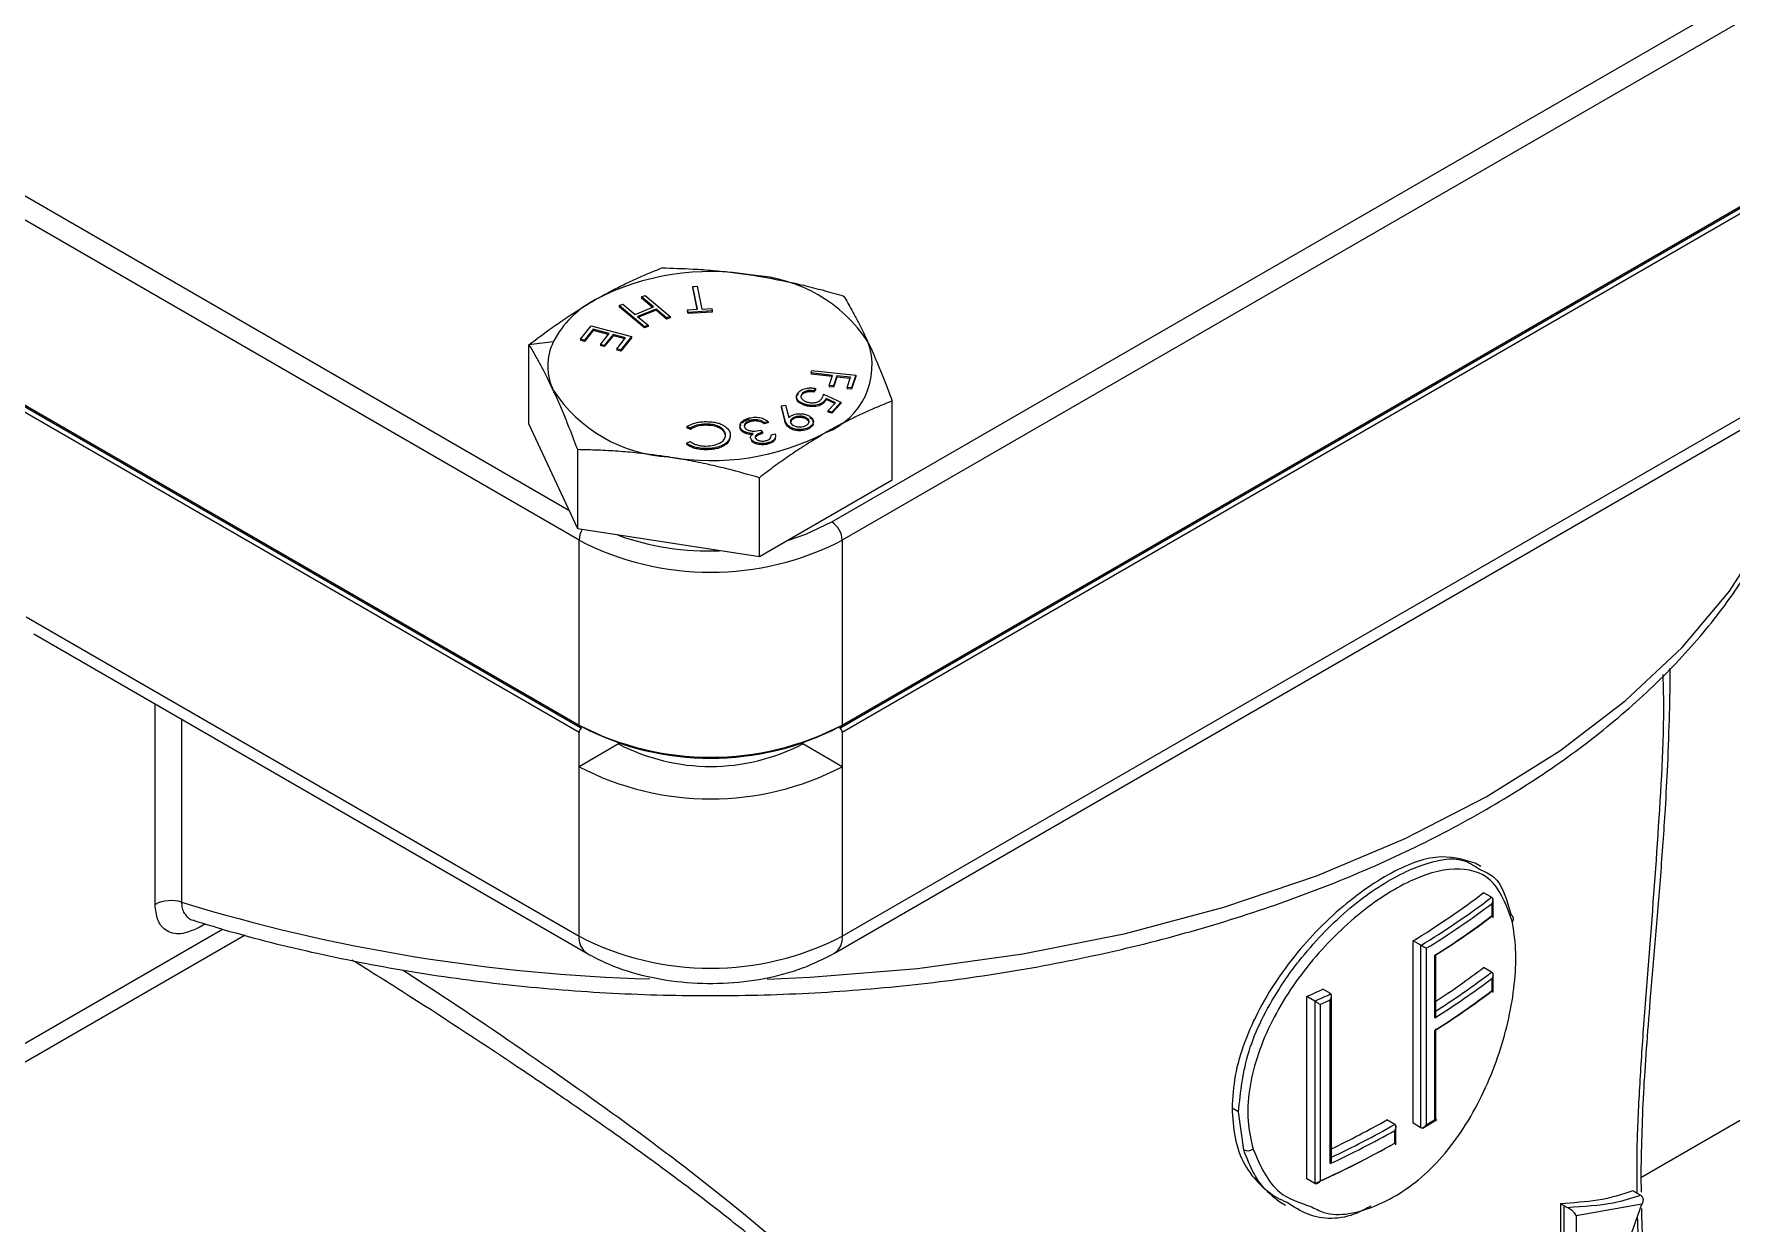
# Model space of a CAD drawing. Header units: centimetres. Extents: x -13594 to 4017, y -3206 to 1780.
# Drawn here: x -354.2 to -275, y -2959.7 to -2904.3 of the extents above; entities that cross this region are included whole.
import ezdxf

# ---------------------------------------------------------------- set-up
doc = ezdxf.new("R2010")
doc.units = ezdxf.units.CM

msp = doc.modelspace()

# ---------------------------------------------------------------- linework, layer by layer
at = {"color": 7, "linetype": 'Continuous', "lineweight": 0}
for p, q in [((-316.943, -2927.042), (-245.738, -2885.936)), ((-245.247, -2886.787), (-316.452, -2927.893)), ((-316.495, -2936.608), (-245.29, -2895.502)), ((-316.452, -2936.512), (-245.247, -2895.406)), ((-245.247, -2895.747), (-316.452, -2936.852)), ((-316.452, -2946.351), (-245.247, -2905.245)), ((-316.812, -2947.146), (-245.607, -2906.04)), ((-363.349, -2906.773), (-329.199, -2926.488)), ((-328.729, -2927.893), (-363.84, -2907.623)), ((-374.951, -2909.899), (-328.686, -2936.608)), ((-374.933, -2909.839), (-328.729, -2936.512)), ((-325.815, -2916.546), (-325.644, -2916.478)), ((-325.25, -2917.021), (-325.815, -2916.546)), ((-325.815, -2916.546), (-325.815, -2916.603)), ((-325.296, -2917.039), (-325.815, -2916.603)), ((-325.644, -2916.478), (-324.472, -2917.462)), ((-323.425, -2916.06), (-323.216, -2916.046)), ((-323.211, -2917.129), (-323.425, -2916.06)), ((-323.425, -2916.06), (-323.425, -2916.117)), ((-323.222, -2917.13), (-323.425, -2916.117)), ((-323.216, -2916.046), (-323.001, -2917.115)), ((-326.854, -2916.958), (-326.682, -2916.89)), ((-325.682, -2917.942), (-326.854, -2916.958)), ((-326.854, -2916.958), (-326.854, -2917.015)), ((-325.682, -2917.999), (-326.854, -2917.015)), ((-326.682, -2916.89), (-326.117, -2917.365)), ((-326.117, -2917.365), (-325.25, -2917.021)), ((-325.135, -2917.117), (-326.002, -2917.461)), ((-325.135, -2917.174), (-325.956, -2917.5)), ((-324.644, -2917.53), (-325.135, -2917.117)), ((-325.135, -2917.117), (-325.135, -2917.174)), ((-324.644, -2917.587), (-325.135, -2917.174)), ((-323.668, -2917.159), (-323.211, -2917.129)), ((-323.644, -2917.274), (-323.668, -2917.159)), ((-323.668, -2917.159), (-323.668, -2917.216)), ((-323.644, -2917.331), (-323.668, -2917.216)), ((-322.52, -2917.199), (-323.644, -2917.274)), ((-322.52, -2917.256), (-323.644, -2917.331)), ((-323.644, -2917.274), (-323.644, -2917.331)), ((-323.001, -2917.115), (-322.543, -2917.084)), ((-322.543, -2917.084), (-322.52, -2917.199)), ((-322.52, -2917.199), (-322.52, -2917.256)), ((-328.653, -2918.518), (-328.16, -2917.902)), ((-328.062, -2918.06), (-328.468, -2918.567)), ((-328.062, -2918.116), (-328.468, -2918.624)), ((-328.16, -2917.902), (-326.287, -2918.402)), ((-327.327, -2918.256), (-328.062, -2918.06)), ((-328.062, -2918.06), (-328.062, -2918.116)), ((-327.364, -2918.303), (-328.062, -2918.116)), ((-326.002, -2917.461), (-325.511, -2917.874)), ((-325.511, -2917.874), (-325.682, -2917.942)), ((-325.511, -2917.931), (-325.682, -2917.999)), ((-325.682, -2917.942), (-325.682, -2917.999)), ((-325.511, -2917.874), (-325.511, -2917.931)), ((-324.472, -2917.462), (-324.644, -2917.53)), ((-324.472, -2917.519), (-324.644, -2917.587)), ((-324.644, -2917.53), (-324.644, -2917.587)), ((-324.472, -2917.462), (-324.472, -2917.519)), ((-329.928, -2918.642), (-331.063, -2918.778)), ((-331.063, -2922.472), (-331.063, -2918.778)), ((-328.468, -2918.567), (-328.653, -2918.518)), ((-328.653, -2918.518), (-328.653, -2918.575)), ((-328.468, -2918.624), (-328.653, -2918.575)), ((-328.468, -2918.567), (-328.468, -2918.624)), ((-327.733, -2918.763), (-327.327, -2918.256)), ((-327.55, -2918.812), (-327.733, -2918.763)), ((-327.733, -2918.763), (-327.733, -2918.82)), ((-327.55, -2918.869), (-327.733, -2918.82)), ((-327.144, -2918.305), (-327.55, -2918.812)), ((-327.144, -2918.361), (-327.55, -2918.869)), ((-327.55, -2918.812), (-327.55, -2918.869)), ((-326.558, -2918.461), (-327.144, -2918.305)), ((-327.144, -2918.305), (-327.144, -2918.361)), ((-326.595, -2918.508), (-327.144, -2918.361)), ((-326.968, -2918.973), (-326.558, -2918.461)), ((-326.783, -2919.022), (-326.968, -2918.973)), ((-326.968, -2918.973), (-326.968, -2919.029)), ((-326.287, -2918.402), (-326.783, -2919.022)), ((-326.287, -2918.459), (-326.783, -2919.079)), ((-326.287, -2918.402), (-326.287, -2918.459)), ((-326.783, -2919.079), (-326.968, -2919.029)), ((-326.783, -2919.022), (-326.783, -2919.079)), ((-317.906, -2920.097), (-317.868, -2919.98)), ((-316.906, -2920.207), (-317.906, -2920.097)), ((-317.906, -2920.097), (-317.906, -2920.153)), ((-316.924, -2920.261), (-317.906, -2920.153)), ((-317.868, -2919.98), (-315.827, -2920.204)), ((-317.063, -2920.68), (-316.906, -2920.207)), ((-316.704, -2920.229), (-316.861, -2920.702)), ((-316.704, -2920.286), (-316.861, -2920.759)), ((-316.067, -2920.299), (-316.704, -2920.229)), ((-316.704, -2920.229), (-316.704, -2920.286)), ((-316.085, -2920.354), (-316.704, -2920.286)), ((-316.223, -2920.772), (-316.067, -2920.299)), ((-315.827, -2920.204), (-316.022, -2920.795)), ((-315.827, -2920.261), (-316.022, -2920.852)), ((-315.827, -2920.204), (-315.827, -2920.261)), ((-318.323, -2921.047), (-318.323, -2921.104)), ((-317.695, -2920.82), (-317.798, -2920.928)), ((-317.695, -2920.877), (-317.798, -2920.985)), ((-317.798, -2920.928), (-317.798, -2920.985)), ((-317.695, -2920.82), (-317.695, -2920.877)), ((-317.322, -2921.079), (-316.512, -2921.462)), ((-316.762, -2921.488), (-317.207, -2921.279)), ((-317.207, -2921.279), (-317.207, -2921.336)), ((-316.799, -2921.527), (-317.207, -2921.336)), ((-316.861, -2920.702), (-317.063, -2920.68)), ((-317.063, -2920.68), (-317.063, -2920.737)), ((-316.861, -2920.759), (-317.063, -2920.737)), ((-316.861, -2920.702), (-316.861, -2920.759)), ((-316.022, -2920.795), (-316.223, -2920.772)), ((-316.223, -2920.772), (-316.223, -2920.829)), ((-316.022, -2920.852), (-316.223, -2920.829)), ((-316.022, -2920.795), (-316.022, -2920.852)), ((-328.729, -2936.852), (-354.77, -2921.819)), ((-319.291, -2921.621), (-319.092, -2921.602)), ((-319.134, -2922.262), (-319.291, -2921.621)), ((-319.291, -2921.621), (-319.291, -2921.677)), ((-319.134, -2922.319), (-319.291, -2921.677)), ((-319.092, -2921.602), (-318.943, -2922.179)), ((-318.196, -2921.555), (-318.196, -2921.612)), ((-317.291, -2921.413), (-317.291, -2921.47)), ((-317.118, -2921.862), (-316.762, -2921.488)), ((-316.944, -2921.917), (-317.118, -2921.862)), ((-317.118, -2921.862), (-317.118, -2921.919)), ((-316.944, -2921.974), (-317.118, -2921.919)), ((-316.512, -2921.462), (-316.944, -2921.917)), ((-316.512, -2921.519), (-316.944, -2921.974)), ((-316.944, -2921.917), (-316.944, -2921.974)), ((-316.512, -2921.462), (-316.512, -2921.519)), ((-314.118, -2925.093), (-314.118, -2921.399)), ((-328.792, -2927.362), (-331.063, -2922.472)), ((-323.533, -2922.668), (-323.695, -2922.595)), ((-323.695, -2922.595), (-323.695, -2922.652)), ((-323.533, -2922.725), (-323.695, -2922.652)), ((-323.533, -2922.668), (-323.533, -2922.725)), ((-322.798, -2922.477), (-322.798, -2922.534)), ((-321.172, -2922.71), (-321.172, -2922.767)), ((-321.012, -2922.526), (-321.012, -2922.561)), ((-320.904, -2922.878), (-320.904, -2922.934)), ((-320.701, -2922.302), (-320.701, -2922.359)), ((-320.353, -2922.29), (-320.353, -2922.347)), ((-320.251, -2922.762), (-320.177, -2922.864)), ((-320.177, -2922.864), (-320.177, -2922.921)), ((-319.91, -2922.367), (-320.099, -2922.412)), ((-320.099, -2922.412), (-320.099, -2922.469)), ((-319.91, -2922.424), (-320.099, -2922.469)), ((-319.91, -2922.367), (-319.91, -2922.424)), ((-319.77, -2922.985), (-319.574, -2922.938)), ((-319.134, -2922.262), (-319.134, -2922.319)), ((-318.905, -2922.611), (-318.905, -2922.668)), ((-318.87, -2922.375), (-318.87, -2922.375)), ((-318.725, -2922.178), (-318.725, -2922.235)), ((-318.114, -2922.198), (-318.114, -2922.254)), ((-318.018, -2922.64), (-318.018, -2922.697)), ((-328.792, -2927.362), (-328.792, -2923.669)), ((-323.714, -2923.364), (-323.548, -2923.292)), ((-323.714, -2923.364), (-323.714, -2923.42)), ((-322.81, -2923.624), (-322.81, -2923.68)), ((-321.673, -2923.009), (-321.673, -2923.066)), ((-320.691, -2923.205), (-320.691, -2923.261)), ((-319.932, -2923.358), (-319.932, -2923.415)), ((-319.569, -2923.154), (-319.569, -2923.097)), ((-320.32, -2928.673), (-320.32, -2924.98)), ((-314.118, -2925.093), (-320.32, -2928.673)), ((-320.32, -2928.673), (-328.792, -2927.362)), ((-328.729, -2936.512), (-328.729, -2927.893)), ((-316.452, -2927.893), (-316.452, -2936.512)), ((-279.212, -2957.604), (-230.575, -2929.526)), ((-354.51, -2931.468), (-328.729, -2946.351)), ((-354.15, -2932.263), (-328.369, -2947.146)), ((-348.502, -2944.87), (-348.502, -2935.523)), ((-347.268, -2936.236), (-347.268, -2944.766)), ((-328.729, -2938.454), (-328.729, -2936.852)), ((-316.452, -2936.852), (-316.452, -2938.454)), ((-326.887, -2937.391), (-328.729, -2938.454)), ((-326.887, -2937.391), (-326.887, -2937.354)), ((-318.294, -2937.391), (-318.294, -2937.354)), ((-316.452, -2938.454), (-318.294, -2937.391)), ((-328.729, -2946.351), (-328.729, -2938.454)), ((-316.452, -2938.454), (-316.452, -2946.351)), ((-286.665, -2943.105), (-286.937, -2942.948)), ((-286.171, -2944.537), (-286.543, -2944.323)), ((-286.139, -2945.409), (-286.139, -2944.82)), ((-286.103, -2945.492), (-286.103, -2944.616)), ((-346.151, -2945.781), (-346.449, -2945.952)), ((-373.109, -2962.047), (-345.353, -2946.024)), ((-344.292, -2946.298), (-372.798, -2962.754)), ((-289.832, -2955.073), (-289.832, -2946.567)), ((-289.468, -2946.777), (-289.832, -2946.567)), ((-289.468, -2955.283), (-289.468, -2946.777)), ((-289.218, -2946.917), (-289.218, -2955.139)), ((-288.816, -2950.157), (-288.816, -2947.256)), ((-288.771, -2950.092), (-288.771, -2947.186)), ((-286.171, -2948.027), (-286.543, -2947.812)), ((-286.103, -2948.981), (-286.103, -2948.106)), ((-293.686, -2949.03), (-294.044, -2948.824)), ((-286.139, -2948.899), (-286.139, -2948.31)), ((-294.779, -2957.669), (-294.779, -2949.163)), ((-294.408, -2949.377), (-294.779, -2949.163)), ((-294.393, -2957.891), (-294.393, -2949.387)), ((-294.163, -2949.535), (-294.163, -2957.758)), ((-293.7, -2956.955), (-293.7, -2949.321)), ((-293.635, -2956.881), (-293.635, -2949.098)), ((-288.816, -2954.89), (-288.816, -2950.746)), ((-288.771, -2954.967), (-288.771, -2950.675)), ((-297.975, -2954.542), (-298.275, -2954.369)), ((-297.728, -2956.318), (-297.975, -2954.542)), ((-290.684, -2955.126), (-291.051, -2954.914)), ((-290.686, -2955.999), (-290.686, -2955.411)), ((-290.634, -2956.073), (-290.634, -2955.193)), ((-289.468, -2955.283), (-289.832, -2955.073)), ((-289.378, -2955.294), (-288.73, -2954.892)), ((-294.408, -2957.883), (-294.779, -2957.669)), ((-279.212, -2957.604), (-279.198, -2958.286)), ((-279.221, -2958.426), (-279.582, -2958.218)), ((-296.051, -2958.736), (-295.779, -2958.893)), ((-282.956, -2958.821), (-282.956, -2960.884)), ((-282.778, -2958.923), (-282.956, -2958.821)), ((-282.778, -2960.987), (-282.778, -2958.923)), ((-279.159, -2958.849), (-282.222, -2959.389)), ((-282.222, -2967.426), (-279.159, -2958.849)), ((-282.222, -2959.389), (-282.222, -2961.218))]:
    msp.add_line(p, q, dxfattribs=at)
at = {"color": 7, "linetype": 'Continuous', "lineweight": 0, "flags": 128}
for points in [[(-319.949, -2948.351), (-317.956, -2948.269), (-312.946, -2947.865), (-308.027, -2947.18), (-303.249, -2946.22), (-298.656, -2944.995), (-294.293, -2943.517), (-290.201, -2941.799), (-286.42, -2939.858), (-282.986, -2937.713), (-279.933, -2935.384), (-277.288, -2932.895), (-275.078, -2930.267), (-273.324, -2927.528), (-272.042, -2924.702), (-271.246, -2921.818)], [(-318.964, -2927.89), (-318.153, -2927.616), (-316.943, -2927.042)]]:
    msp.add_lwpolyline(points, dxfattribs=at)
at = {"color": 7, "linetype": 'Continuous', "lineweight": 0}
for centre, radius, start, end in [((-322.603, -2927.032), 11.66, 80.2289, 117.35717), ((-321.04, -2922.463), 6.934, 33.43888, 86.5665), ((-325.799, -2920.805), 4.661, 117.64491, 152.34888), ((-327.554, -2919.777), 2.631, 154.44278, 205.55722), ((-318.402, -2919.755), 3.339, 290.74208, 19.461), ((-324.141, -2917.091), 6.934, 213.43888, 266.5665), ((-322.578, -2912.522), 11.66, 260.2289, 297.35717), ((-327.697, -2927.935), 1.032, 148.47543, 177.62729), ((-322.636, -2915.601), 12.794, 250.34234, 272.07158), ((-317.518, -2927.941), 1.067, 2.60548, 57.39452), ((-322.591, -2916.046), 13.343, 242.60967, 297.39033), ((-322.591, -2924.665), 13.343, 242.60967, 297.39033), ((-328.625, -2936.522), 0.105, 174.37962, 234.30196), ((-328.462, -2936.865), 0.267, 122.60548, 177.39452), ((-328.643, -2936.512), 0.105, 245.68605, 305.61817), ((-322.591, -2925.035), 13.023, 242.60967, 297.39033), ((-316.538, -2936.512), 0.105, 234.38183, 294.31395), ((-316.719, -2936.865), 0.267, 2.60548, 57.39452), ((-316.556, -2936.522), 0.105, 305.69804, 5.62038), ((-322.591, -2929.098), 9.34, 242.60967, 297.39033), ((-322.591, -2926.607), 13.343, 242.60967, 297.39033), ((-309.222, -2914.608), 37.381, 301.24633, 307.35319), ((-347.759, -2946.323), 1.632, 72.47944, 117.06699), ((-323.112, -2865.768), 82.61, 252.99778, 268.39318), ((-309.1, -2914.398), 37.87, 301.23311, 307.26348), ((-309.047, -2914.481), 38.017, 301.43876, 307.05592), ((-308.742, -2915.774), 37.252, 302.31614, 307.29356), ((-308.821, -2915.389), 37.626, 302.11887, 307.07406), ((-285.354, -2945.55), 0.207, 317.04207, 60.6617), ((-327.86, -2946.436), 0.873, 174.38034, 234.29367), ((-322.591, -2934.504), 13.343, 242.60967, 297.39033), ((-317.321, -2946.436), 0.873, 305.70478, 5.61979), ((-289.384, -2946.633), 0.167, 240.00753, 241.3887), ((-308.742, -2918.392), 37.252, 302.31614, 307.29356), ((-308.568, -2919.012), 36.257, 303.0943, 307.407), ((-315.268, -2903.783), 49.791, 294.29984, 295.23111), ((-315.149, -2903.573), 50.282, 294.36165, 295.28231), ((-293.762, -2949.162), 0.151, 54.76394, 60.07157), ((-308.742, -2919.264), 37.252, 302.31614, 307.29356), ((-308.821, -2918.29), 37.626, 302.11887, 307.07406), ((-308.821, -2918.879), 37.626, 302.11887, 307.07406), ((-315.12, -2903.619), 50.472, 294.53295, 295.1122), ((-313.66, -2914.288), 47.105, 295.07155, 299.19062), ((-313.579, -2914.453), 46.676, 295.24258, 299.3764), ((-313.47, -2915.101), 45.692, 295.72826, 299.38411), ((-290.765, -2955.266), 0.162, 59.32438, 60.00385), ((-289.384, -2955.139), 0.167, 240.00753, 241.3887), ((-310.58, -2920.299), 40.868, 301.51417, 302.17737), ((-313.893, -2914.731), 47.348, 294.30174, 299.35459), ((-313.858, -2914.5), 47.53, 294.4801, 299.17747), ((-297.55, -2955.906), 0.449, 246.68756, 304.54883)]:
    msp.add_arc(centre, radius, start, end, dxfattribs=at)
for points, knots in [([(-327.962, -2916.677), (-327.61, -2916.481), (-327.033, -2916.16), (-326.23, -2915.775), (-325.547, -2915.472), (-325.091, -2915.29), (-324.861, -2915.198)], [0, 0, 0, 0, 0.338051, 0.556031, 0.775308, 1, 1, 1, 1]), ([(-324.861, -2915.198), (-324.377, -2915.211), (-323.587, -2915.233), (-322.484, -2915.313), (-321.556, -2915.407), (-320.935, -2915.497), (-320.625, -2915.542)], [0, 0, 0, 0, 0.34463, 0.56283, 0.781043, 1, 1, 1, 1]), ([(-320.625, -2915.542), (-320.145, -2915.623), (-319.356, -2915.757), (-318.259, -2916.006), (-317.326, -2916.241), (-316.704, -2916.419), (-316.389, -2916.509)], [0, 0, 0, 0, 0.338051, 0.556031, 0.775308, 1, 1, 1, 1]), ([(-316.389, -2916.509), (-316.259, -2916.726), (-316.047, -2917.081), (-315.752, -2917.628), (-315.503, -2918.114), (-315.337, -2918.466), (-315.254, -2918.642)], [0, 0, 0, 0, 0.34463, 0.56283, 0.781043, 1, 1, 1, 1]), ([(-331.063, -2918.778), (-330.709, -2918.512), (-330.13, -2918.078), (-329.323, -2917.522), (-328.643, -2917.079), (-328.189, -2916.811), (-327.962, -2916.677)], [0, 0, 0, 0, 0.3446294, 0.56283, 0.7810425, 1, 1, 1, 1]), ([(-329.928, -2920.912), (-330.056, -2920.642), (-330.267, -2920.199), (-330.561, -2919.645), (-330.811, -2919.197), (-330.978, -2918.919), (-331.063, -2918.778)], [0, 0, 0, 0, 0.338051, 0.556031, 0.775308, 1, 1, 1, 1]), ([(-315.254, -2918.642), (-315.125, -2918.926), (-314.914, -2919.394), (-314.62, -2920.106), (-314.37, -2920.735), (-314.203, -2921.176), (-314.118, -2921.399)], [0, 0, 0, 0, 0.338051, 0.556031, 0.775308, 1, 1, 1, 1]), ([(-328.792, -2923.669), (-328.922, -2923.328), (-329.134, -2922.772), (-329.429, -2922.045), (-329.678, -2921.459), (-329.844, -2921.095), (-329.928, -2920.912)], [0, 0, 0, 0, 0.34463, 0.56283, 0.781043, 1, 1, 1, 1]), ([(-318.196, -2921.555), (-318.284, -2921.519), (-318.461, -2921.447), (-318.589, -2921.283), (-318.591, -2921.12), (-318.521, -2921.031), (-318.486, -2920.987)], [0, 0, 0, 0, 0.2798369, 0.5592558, 0.7793962, 1, 1, 1, 1]), ([(-318.196, -2921.612), (-318.284, -2921.576), (-318.461, -2921.504), (-318.589, -2921.34), (-318.591, -2921.177), (-318.521, -2921.088), (-318.486, -2921.044)], [0, 0, 0, 0, 0.2798369, 0.5592558, 0.7793962, 1, 1, 1, 1]), ([(-318.486, -2920.987), (-318.437, -2920.945), (-318.339, -2920.862), (-318.114, -2920.801), (-317.891, -2920.786), (-317.76, -2920.809), (-317.695, -2920.82)], [0, 0, 0, 0, 0.279822, 0.559304, 0.779533, 1, 1, 1, 1]), ([(-318.323, -2921.104), (-318.355, -2921.146), (-318.4, -2921.203), (-318.371, -2921.262), (-318.363, -2921.278)], [0, 0, 0, 0, 0.729109, 1, 1, 1, 1]), ([(-318.323, -2921.047), (-318.35, -2921.089), (-318.406, -2921.172), (-318.349, -2921.297), (-318.239, -2921.393), (-318.137, -2921.431), (-318.086, -2921.45)], [0, 0, 0, 0, 0.279104, 0.558854, 0.779236, 1, 1, 1, 1]), ([(-317.798, -2920.928), (-317.854, -2920.92), (-317.967, -2920.904), (-318.125, -2920.932), (-318.247, -2920.982), (-318.297, -2921.025), (-318.323, -2921.047)], [0, 0, 0, 0, 0.280142, 0.559305, 0.779717, 1, 1, 1, 1]), ([(-317.798, -2920.985), (-317.854, -2920.977), (-317.967, -2920.961), (-318.125, -2920.988), (-318.247, -2921.039), (-318.297, -2921.082), (-318.323, -2921.104)], [0, 0, 0, 0, 0.280142, 0.559305, 0.779717, 1, 1, 1, 1]), ([(-318.086, -2921.45), (-318.02, -2921.466), (-317.888, -2921.499), (-317.683, -2921.478), (-317.528, -2921.417), (-317.468, -2921.362), (-317.438, -2921.335)], [0, 0, 0, 0, 0.279948, 0.559085, 0.779215, 1, 1, 1, 1]), ([(-317.438, -2921.335), (-317.405, -2921.289), (-317.347, -2921.207), (-317.33, -2921.118), (-317.322, -2921.079)], [0, 0, 0, 0, 0.559291, 1, 1, 1, 1]), ([(-317.207, -2921.279), (-317.219, -2921.305), (-317.239, -2921.351), (-317.275, -2921.394), (-317.291, -2921.413)], [0, 0, 0, 0, 0.560018, 1, 1, 1, 1]), ([(-317.207, -2921.336), (-317.219, -2921.362), (-317.239, -2921.408), (-317.275, -2921.451), (-317.291, -2921.47)], [0, 0, 0, 0, 0.560018, 1, 1, 1, 1]), ([(-346.674, -2945.622), (-346.208, -2945.766), (-344.349, -2946.342), (-340.958, -2947.186), (-336.467, -2948.056), (-331.857, -2948.675), (-327.172, -2949.047), (-322.449, -2949.166), (-317.728, -2949.031), (-313.046, -2948.645), (-308.444, -2948.01), (-303.957, -2947.131), (-299.624, -2946.014), (-295.48, -2944.667), (-291.558, -2943.099), (-287.892, -2941.322), (-284.513, -2939.349), (-281.449, -2937.193), (-278.729, -2934.87), (-276.381, -2932.399), (-274.424, -2929.801), (-272.89, -2927.101), (-271.827, -2924.502), (-271.439, -2922.794), (-271.266, -2922.032)], [0, 0, 0, 0, 0.015817, 0.063154, 0.110473, 0.157768, 0.205047, 0.252318, 0.299587, 0.346863, 0.39415, 0.441459, 0.488795, 0.536168, 0.583583, 0.631043, 0.678549, 0.726089, 0.773632, 0.821121, 0.868474, 0.91559, 0.962372, 1, 1, 1, 1]), ([(-320.776, -2922.194), (-320.686, -2922.177), (-320.505, -2922.144), (-320.239, -2922.18), (-320.041, -2922.263), (-319.954, -2922.332), (-319.91, -2922.367)], [0, 0, 0, 0, 0.279864, 0.558991, 0.779262, 1, 1, 1, 1]), ([(-318.943, -2922.179), (-318.922, -2922.16), (-318.884, -2922.125), (-318.833, -2922.095), (-318.811, -2922.083)], [0, 0, 0, 0, 0.560066, 1, 1, 1, 1]), ([(-318.811, -2922.083), (-318.737, -2922.053), (-318.59, -2921.994), (-318.334, -2921.993), (-318.115, -2922.036), (-318.014, -2922.092), (-317.963, -2922.12)], [0, 0, 0, 0, 0.279377, 0.559061, 0.779439, 1, 1, 1, 1]), ([(-318.114, -2922.198), (-318.162, -2922.173), (-318.258, -2922.124), (-318.44, -2922.109), (-318.604, -2922.126), (-318.685, -2922.161), (-318.725, -2922.178)], [0, 0, 0, 0, 0.279557, 0.559298, 0.779611, 1, 1, 1, 1]), ([(-318.114, -2922.254), (-318.162, -2922.23), (-318.258, -2922.181), (-318.44, -2922.165), (-318.604, -2922.183), (-318.685, -2922.218), (-318.725, -2922.235)], [0, 0, 0, 0, 0.279557, 0.559298, 0.779611, 1, 1, 1, 1]), ([(-317.291, -2921.413), (-317.348, -2921.46), (-317.461, -2921.555), (-317.728, -2921.613), (-317.985, -2921.612), (-318.126, -2921.574), (-318.196, -2921.555)], [0, 0, 0, 0, 0.279679, 0.559017, 0.779301, 1, 1, 1, 1]), ([(-317.291, -2921.47), (-317.348, -2921.517), (-317.461, -2921.611), (-317.728, -2921.67), (-317.985, -2921.668), (-318.126, -2921.631), (-318.196, -2921.612)], [0, 0, 0, 0, 0.279679, 0.559017, 0.779301, 1, 1, 1, 1]), ([(-317.963, -2922.12), (-317.908, -2922.165), (-317.798, -2922.254), (-317.789, -2922.411), (-317.867, -2922.546), (-317.968, -2922.609), (-318.018, -2922.64)], [0, 0, 0, 0, 0.279646, 0.558995, 0.779529, 1, 1, 1, 1]), ([(-314.118, -2921.399), (-314.473, -2921.542), (-315.051, -2921.775), (-315.858, -2922.152), (-316.538, -2922.494), (-316.992, -2922.75), (-317.219, -2922.878)], [0, 0, 0, 0, 0.344629, 0.56283, 0.781043, 1, 1, 1, 1]), ([(-323.695, -2922.595), (-323.613, -2922.547), (-323.477, -2922.467), (-323.231, -2922.401), (-323.01, -2922.367), (-322.858, -2922.365), (-322.782, -2922.364)], [0, 0, 0, 0, 0.3393, 0.559476, 0.779688, 1, 1, 1, 1]), ([(-322.798, -2922.477), (-322.956, -2922.487), (-323.24, -2922.505), (-323.443, -2922.618), (-323.533, -2922.668)], [0, 0, 0, 0, 0.558721, 1, 1, 1, 1]), ([(-322.798, -2922.534), (-322.956, -2922.544), (-323.24, -2922.561), (-323.443, -2922.675), (-323.533, -2922.725)], [0, 0, 0, 0, 0.558721, 1, 1, 1, 1]), ([(-321.892, -2922.997), (-321.905, -2922.92), (-321.932, -2922.765), (-322.179, -2922.592), (-322.483, -2922.493), (-322.693, -2922.482), (-322.798, -2922.477)], [0, 0, 0, 0, 0.279575, 0.559079, 0.779383, 1, 1, 1, 1]), ([(-321.892, -2923.054), (-321.905, -2922.976), (-321.932, -2922.821), (-322.179, -2922.649), (-322.483, -2922.55), (-322.693, -2922.539), (-322.798, -2922.534)], [0, 0, 0, 0, 0.279575, 0.559079, 0.779383, 1, 1, 1, 1]), ([(-322.782, -2922.364), (-322.673, -2922.368), (-322.493, -2922.376), (-322.256, -2922.426), (-322.073, -2922.491), (-321.976, -2922.551), (-321.927, -2922.58)], [0, 0, 0, 0, 0.339822, 0.559917, 0.779922, 1, 1, 1, 1]), ([(-321.927, -2922.58), (-321.843, -2922.653), (-321.692, -2922.784), (-321.679, -2922.941), (-321.673, -2923.009)], [0, 0, 0, 0, 0.559052, 1, 1, 1, 1]), ([(-321.172, -2922.767), (-321.203, -2922.709), (-321.25, -2922.62), (-321.194, -2922.536), (-321.175, -2922.507)], [0, 0, 0, 0, 0.6561257, 1, 1, 1, 1]), ([(-321.172, -2922.71), (-321.198, -2922.653), (-321.249, -2922.538), (-321.16, -2922.376), (-320.991, -2922.257), (-320.848, -2922.215), (-320.776, -2922.194)], [0, 0, 0, 0, 0.279439, 0.558907, 0.779332, 1, 1, 1, 1]), ([(-320.904, -2922.878), (-320.968, -2922.854), (-321.083, -2922.811), (-321.145, -2922.741), (-321.172, -2922.71)], [0, 0, 0, 0, 0.559562, 1, 1, 1, 1]), ([(-320.904, -2922.934), (-320.968, -2922.91), (-321.083, -2922.868), (-321.145, -2922.798), (-321.172, -2922.767)], [0, 0, 0, 0, 0.559562, 1, 1, 1, 1]), ([(-321.135, -2922.427), (-321.088, -2922.389), (-320.994, -2922.313), (-320.849, -2922.271), (-320.776, -2922.25)], [0, 0, 0, 0, 0.499725, 1, 1, 1, 1]), ([(-320.701, -2922.302), (-320.764, -2922.321), (-320.891, -2922.358), (-320.998, -2922.458), (-321.037, -2922.563), (-321.005, -2922.624), (-320.989, -2922.655)], [0, 0, 0, 0, 0.280298, 0.559569, 0.779892, 1, 1, 1, 1]), ([(-320.701, -2922.359), (-320.763, -2922.378), (-320.888, -2922.415), (-320.989, -2922.497), (-321.002, -2922.549), (-321.005, -2922.561)], [0, 0, 0, 0, 0.434497, 0.867402, 1, 1, 1, 1]), ([(-320.989, -2922.655), (-320.963, -2922.682), (-320.91, -2922.736), (-320.774, -2922.789), (-320.545, -2922.821), (-320.372, -2922.787), (-320.251, -2922.762)], [0, 0, 0, 0, 0.186645, 0.373531, 0.560271, 1, 1, 1, 1]), ([(-320.608, -2922.918), (-320.666, -2922.916), (-320.769, -2922.913), (-320.863, -2922.888), (-320.904, -2922.878)], [0, 0, 0, 0, 0.559783, 1, 1, 1, 1]), ([(-320.608, -2922.975), (-320.666, -2922.973), (-320.769, -2922.97), (-320.863, -2922.945), (-320.904, -2922.934)], [0, 0, 0, 0, 0.5597825, 1, 1, 1, 1]), ([(-320.691, -2923.205), (-320.706, -2923.177), (-320.737, -2923.123), (-320.718, -2923.019), (-320.65, -2922.956), (-320.608, -2922.918)], [0, 0, 0, 0, 0.28032, 0.560505, 1, 1, 1, 1]), ([(-320.353, -2922.29), (-320.42, -2922.282), (-320.538, -2922.268), (-320.651, -2922.292), (-320.701, -2922.302)], [0, 0, 0, 0, 0.5586837, 1, 1, 1, 1]), ([(-320.353, -2922.347), (-320.42, -2922.339), (-320.538, -2922.325), (-320.651, -2922.348), (-320.701, -2922.359)], [0, 0, 0, 0, 0.5586837, 1, 1, 1, 1]), ([(-320.177, -2922.864), (-320.233, -2922.88), (-320.344, -2922.912), (-320.465, -2922.985), (-320.528, -2923.074), (-320.503, -2923.129), (-320.491, -2923.157)], [0, 0, 0, 0, 0.2808978, 0.5613714, 0.7807119, 1, 1, 1, 1]), ([(-320.177, -2922.921), (-320.232, -2922.937), (-320.341, -2922.97), (-320.458, -2923.031), (-320.482, -2923.08), (-320.49, -2923.095)], [0, 0, 0, 0, 0.41383, 0.827035, 1, 1, 1, 1]), ([(-320.099, -2922.412), (-320.138, -2922.384), (-320.209, -2922.333), (-320.309, -2922.303), (-320.353, -2922.29)], [0, 0, 0, 0, 0.560666, 1, 1, 1, 1]), ([(-320.099, -2922.469), (-320.138, -2922.44), (-320.209, -2922.39), (-320.309, -2922.36), (-320.353, -2922.347)], [0, 0, 0, 0, 0.560666, 1, 1, 1, 1]), ([(-317.219, -2922.878), (-317.571, -2923.088), (-318.148, -2923.433), (-318.951, -2923.976), (-319.634, -2924.461), (-320.09, -2924.805), (-320.32, -2924.98)], [0, 0, 0, 0, 0.3380509, 0.556031, 0.7753084, 1, 1, 1, 1]), ([(-319.574, -2922.938), (-319.565, -2922.985), (-319.547, -2923.08), (-319.622, -2923.21), (-319.758, -2923.307), (-319.874, -2923.341), (-319.932, -2923.358)], [0, 0, 0, 0, 0.2803435, 0.5597722, 0.7797803, 1, 1, 1, 1]), ([(-318.905, -2922.611), (-318.971, -2922.551), (-319.089, -2922.443), (-319.12, -2922.318), (-319.134, -2922.262)], [0, 0, 0, 0, 0.558219, 1, 1, 1, 1]), ([(-318.905, -2922.668), (-318.971, -2922.608), (-319.089, -2922.5), (-319.12, -2922.374), (-319.134, -2922.319)], [0, 0, 0, 0, 0.558219, 1, 1, 1, 1]), ([(-318.018, -2922.64), (-318.095, -2922.671), (-318.247, -2922.733), (-318.515, -2922.741), (-318.744, -2922.697), (-318.851, -2922.64), (-318.905, -2922.611)], [0, 0, 0, 0, 0.279629, 0.559061, 0.77956, 1, 1, 1, 1]), ([(-318.018, -2922.697), (-318.095, -2922.728), (-318.247, -2922.79), (-318.515, -2922.797), (-318.744, -2922.753), (-318.851, -2922.696), (-318.905, -2922.668)], [0, 0, 0, 0, 0.279629, 0.559061, 0.77956, 1, 1, 1, 1]), ([(-318.725, -2922.178), (-318.768, -2922.206), (-318.853, -2922.262), (-318.88, -2922.367), (-318.85, -2922.462), (-318.789, -2922.509), (-318.759, -2922.532)], [0, 0, 0, 0, 0.279553, 0.559306, 0.779605, 1, 1, 1, 1]), ([(-318.725, -2922.235), (-318.769, -2922.263), (-318.851, -2922.315), (-318.861, -2922.384), (-318.865, -2922.417)], [0, 0, 0, 0, 0.537088, 1, 1, 1, 1]), ([(-318.759, -2922.532), (-318.711, -2922.557), (-318.614, -2922.606), (-318.432, -2922.62), (-318.268, -2922.603), (-318.187, -2922.568), (-318.147, -2922.55)], [0, 0, 0, 0, 0.279498, 0.559225, 0.779495, 1, 1, 1, 1]), ([(-318.147, -2922.55), (-318.104, -2922.523), (-318.019, -2922.467), (-317.993, -2922.362), (-318.023, -2922.267), (-318.083, -2922.221), (-318.114, -2922.198)], [0, 0, 0, 0, 0.279489, 0.559297, 0.779606, 1, 1, 1, 1]), ([(-318.008, -2922.426), (-318.006, -2922.421), (-317.994, -2922.388), (-318.026, -2922.324), (-318.084, -2922.278), (-318.114, -2922.254)], [0, 0, 0, 0, 0.081288, 0.5405542, 1, 1, 1, 1]), ([(-317.808, -2922.469), (-317.808, -2922.472), (-317.802, -2922.517), (-317.874, -2922.603), (-317.97, -2922.666), (-318.018, -2922.697)], [0, 0, 0, 0, 0.032133, 0.516136, 1, 1, 1, 1]), ([(-317.963, -2922.177), (-317.903, -2922.221), (-317.816, -2922.284), (-317.817, -2922.362), (-317.817, -2922.386)], [0, 0, 0, 0, 0.699777, 1, 1, 1, 1]), ([(-324.556, -2924.013), (-325.036, -2923.946), (-325.825, -2923.836), (-326.922, -2923.745), (-327.855, -2923.692), (-328.477, -2923.677), (-328.792, -2923.669)], [0, 0, 0, 0, 0.3380509, 0.556031, 0.7753084, 1, 1, 1, 1]), ([(-322.81, -2923.624), (-322.929, -2923.618), (-323.125, -2923.608), (-323.377, -2923.544), (-323.569, -2923.468), (-323.665, -2923.398), (-323.714, -2923.364)], [0, 0, 0, 0, 0.3396652, 0.5598061, 0.7798909, 1, 1, 1, 1]), ([(-322.81, -2923.68), (-322.929, -2923.675), (-323.125, -2923.665), (-323.377, -2923.601), (-323.569, -2923.525), (-323.665, -2923.455), (-323.714, -2923.42)], [0, 0, 0, 0, 0.3396652, 0.5598061, 0.7798909, 1, 1, 1, 1]), ([(-323.548, -2923.292), (-323.483, -2923.335), (-323.377, -2923.404), (-323.179, -2923.465), (-322.998, -2923.499), (-322.873, -2923.503), (-322.81, -2923.505)], [0, 0, 0, 0, 0.339365, 0.559454, 0.779686, 1, 1, 1, 1]), ([(-322.81, -2923.505), (-322.677, -2923.497), (-322.412, -2923.481), (-322.104, -2923.349), (-321.923, -2923.178), (-321.903, -2923.057), (-321.892, -2922.997)], [0, 0, 0, 0, 0.279709, 0.559309, 0.779556, 1, 1, 1, 1]), ([(-321.673, -2923.009), (-321.695, -2923.103), (-321.737, -2923.292), (-322.052, -2923.494), (-322.425, -2923.61), (-322.682, -2923.619), (-322.81, -2923.624)], [0, 0, 0, 0, 0.279506, 0.559088, 0.779367, 1, 1, 1, 1]), ([(-321.673, -2923.066), (-321.695, -2923.16), (-321.737, -2923.348), (-322.052, -2923.551), (-322.425, -2923.667), (-322.682, -2923.676), (-322.81, -2923.68)], [0, 0, 0, 0, 0.279506, 0.559088, 0.779367, 1, 1, 1, 1]), ([(-319.932, -2923.358), (-320.012, -2923.372), (-320.173, -2923.399), (-320.408, -2923.372), (-320.593, -2923.304), (-320.658, -2923.238), (-320.691, -2923.205)], [0, 0, 0, 0, 0.28002, 0.559851, 0.7801, 1, 1, 1, 1]), ([(-319.932, -2923.415), (-320.012, -2923.429), (-320.173, -2923.456), (-320.408, -2923.429), (-320.593, -2923.36), (-320.658, -2923.294), (-320.691, -2923.261)], [0, 0, 0, 0, 0.28002, 0.559851, 0.7801, 1, 1, 1, 1]), ([(-320.491, -2923.157), (-320.463, -2923.183), (-320.407, -2923.236), (-320.265, -2923.269), (-320.128, -2923.274), (-320.049, -2923.258), (-320.01, -2923.25)], [0, 0, 0, 0, 0.278739, 0.558576, 0.779091, 1, 1, 1, 1]), ([(-320.01, -2923.25), (-319.963, -2923.236), (-319.871, -2923.208), (-319.772, -2923.111), (-319.771, -2923.033), (-319.77, -2922.985)], [0, 0, 0, 0, 0.28009, 0.559702, 1, 1, 1, 1]), ([(-319.574, -2923.153), (-319.591, -2923.194), (-319.624, -2923.271), (-319.759, -2923.364), (-319.874, -2923.398), (-319.932, -2923.415)], [0, 0, 0, 0, 0.357746, 0.678719, 1, 1, 1, 1]), ([(-320.32, -2924.98), (-320.804, -2924.843), (-321.594, -2924.62), (-322.697, -2924.36), (-323.625, -2924.166), (-324.246, -2924.064), (-324.556, -2924.013)], [0, 0, 0, 0, 0.34463, 0.56283, 0.781043, 1, 1, 1, 1]), ([(-277.865, -2933.87), (-277.862, -2934.142), (-277.854, -2934.83), (-277.893, -2936.331), (-277.956, -2938.248), (-278.096, -2940.779), (-278.288, -2943.493), (-278.537, -2946.479), (-278.77, -2949.18), (-278.958, -2951.569), (-279.152, -2954.408), (-279.188, -2956.317), (-279.212, -2957.604)], [0, 0, 0, 0, 0.03354, 0.085114, 0.184206, 0.268312, 0.394231, 0.515199, 0.633874, 0.728061, 0.816786, 1, 1, 1, 1]), ([(-279.383, -2958.333), (-279.387, -2957.702), (-279.398, -2956.222), (-279.281, -2953.626), (-279.084, -2950.635), (-278.751, -2946.519), (-278.366, -2941.235), (-278.09, -2936.743), (-278.161, -2934.41), (-278.169, -2934.148)], [0, 0, 0, 0, 0.093194, 0.218498, 0.339863, 0.46893, 0.718267, 0.968375, 1, 1, 1, 1]), ([(-286.938, -2942.949), (-287.512, -2942.773), (-288.663, -2942.42), (-291.131, -2943.429), (-293.765, -2945.398), (-296.168, -2948.138), (-297.572, -2950.761), (-298.187, -2952.866), (-298.246, -2953.867), (-298.275, -2954.369)], [0, 0, 0, 0, 0.166231, 0.332825, 0.499359, 0.66583, 0.83222, 0.916076, 1, 1, 1, 1]), ([(-297.975, -2954.542), (-297.877, -2953.606), (-297.681, -2951.736), (-296.496, -2949.406), (-295.591, -2948.087), (-295.266, -2947.659), (-295.179, -2947.548), (-295.154, -2947.516), (-294.807, -2947.076), (-293.731, -2945.837), (-291.729, -2944.112), (-289.41, -2942.92), (-287.661, -2942.586), (-286.975, -2943.066), (-286.738, -2943.232)], [0, 0, 0, 0, 0.153231, 0.30636, 0.362949, 0.377677, 0.381644, 0.382779, 0.383348, 0.460159, 0.613216, 0.766269, 0.919347, 1, 1, 1, 1]), ([(-285.202, -2945.691), (-285.444, -2945.014), (-285.926, -2943.66), (-287.573, -2943.041), (-289.755, -2943.536), (-292.281, -2945.124), (-294.725, -2947.538), (-296.654, -2950.471), (-297.483, -2953.058), (-297.586, -2954.995), (-297.392, -2955.849), (-297.296, -2956.276)], [0, 0, 0, 0, 0.124866, 0.24979, 0.374778, 0.499589, 0.624344, 0.749123, 0.873914, 0.937079, 1, 1, 1, 1]), ([(-286.738, -2943.232), (-286.496, -2943.332), (-285.744, -2943.643), (-285.451, -2944.672), (-285.252, -2945.37)], [0, 0, 0, 0, 0.32103, 1, 1, 1, 1]), ([(-346.449, -2945.952), (-346.744, -2946.082), (-347.333, -2946.342), (-348.01, -2946.142), (-348.426, -2945.63), (-348.477, -2945.123), (-348.502, -2944.87)], [0, 0, 0, 0, 0.279824, 0.558999, 0.779139, 1, 1, 1, 1]), ([(-347.268, -2944.766), (-347.261, -2944.861), (-347.248, -2945.052), (-347.149, -2945.287), (-346.992, -2945.467), (-346.838, -2945.591), (-346.71, -2945.604), (-346.671, -2945.608)], [0, 0, 0, 0, 0.222663, 0.449511, 0.667752, 0.89773, 1, 1, 1, 1]), ([(-286.171, -2944.537), (-286.168, -2944.539), (-286.162, -2944.543), (-286.156, -2944.546), (-286.154, -2944.548)], [0, 0, 0, 0, 0.56, 1, 1, 1, 1]), ([(-286.139, -2944.82), (-286.128, -2944.792), (-286.109, -2944.744), (-286.102, -2944.68), (-286.105, -2944.633), (-286.116, -2944.597), (-286.132, -2944.568), (-286.147, -2944.555), (-286.154, -2944.548)], [0, 0, 0, 0, 0.2955336, 0.4992784, 0.6446067, 0.7751395, 0.8927547, 1, 1, 1, 1]), ([(-294.605, -2958.946), (-294.406, -2959.052), (-293.54, -2959.512), (-291.518, -2959.062), (-289.087, -2957.515), (-287.035, -2954.847), (-285.863, -2952.145), (-285.294, -2949.964), (-285.06, -2948.385), (-285.008, -2946.914), (-285.137, -2946.1), (-285.202, -2945.691)], [0, 0, 0, 0, 0.047285, 0.205727, 0.364112, 0.522584, 0.681253, 0.760828, 0.840656, 0.920038, 1, 1, 1, 1]), ([(-286.154, -2945.418), (-286.147, -2945.421), (-286.132, -2945.427), (-286.116, -2945.433), (-286.105, -2945.436), (-286.102, -2945.435), (-286.109, -2945.428), (-286.128, -2945.416), (-286.139, -2945.409)], [0, 0, 0, 0, 0.107242, 0.224863, 0.355412, 0.500765, 0.704457, 1, 1, 1, 1]), ([(-310.083, -2976.417), (-310.136, -2975.551), (-310.242, -2973.812), (-311.059, -2971.396), (-312.248, -2969.14), (-313.659, -2967.185), (-315.141, -2965.465), (-316.629, -2963.941), (-318.202, -2962.475), (-319.917, -2960.992), (-321.762, -2959.496), (-323.693, -2958.011), (-325.65, -2956.568), (-327.627, -2955.159), (-329.634, -2953.769), (-332.719, -2951.687), (-335.94, -2949.573), (-338.536, -2947.949), (-339.315, -2947.462)], [0, 0, 0, 0, 0.067262, 0.135015, 0.202479, 0.27011, 0.323478, 0.376195, 0.42965, 0.481091, 0.538803, 0.596401, 0.648415, 0.70265, 0.757299, 0.807649, 0.942338, 1, 1, 1, 1]), ([(-328.369, -2947.146), (-328.093, -2947.293), (-327.312, -2947.71), (-325.834, -2948.203), (-323.952, -2948.532), (-321.999, -2948.586), (-320.077, -2948.363), (-318.296, -2947.898), (-317.295, -2947.391), (-316.812, -2947.146)], [0, 0, 0, 0, 0.084368, 0.238913, 0.392875, 0.54639, 0.700234, 0.855234, 1, 1, 1, 1]), ([(-289.218, -2946.917), (-289.236, -2946.907), (-289.267, -2946.89), (-289.319, -2946.86), (-289.363, -2946.835), (-289.401, -2946.814), (-289.436, -2946.795), (-289.455, -2946.784), (-289.464, -2946.779)], [0, 0, 0, 0, 0.296105, 0.49913, 0.644102, 0.773865, 0.891237, 1, 1, 1, 1]), ([(-336.969, -2947.914), (-336.793, -2948.026), (-334.783, -2949.313), (-331.026, -2951.856), (-325.872, -2955.493), (-321.606, -2958.778), (-318.166, -2961.728), (-315.498, -2964.321), (-313.36, -2966.813), (-311.744, -2969.215), (-310.609, -2971.55), (-309.9, -2974.049), (-309.707, -2976.705), (-310.061, -2979.445), (-310.899, -2982.14), (-312.13, -2984.788), (-314.17, -2988.16), (-317.337, -2992.092), (-321.701, -2996.223), (-326.538, -2999.642), (-330.194, -3001.804), (-332.262, -3002.499), (-332.529, -3002.589)], [0, 0, 0, 0, 0.007228, 0.082892, 0.158117, 0.233884, 0.284653, 0.335507, 0.384881, 0.42285, 0.460785, 0.498817, 0.536653, 0.57476, 0.612829, 0.649042, 0.688141, 0.76324, 0.838612, 0.91344, 0.988833, 1, 1, 1, 1]), ([(-286.171, -2948.027), (-286.168, -2948.029), (-286.162, -2948.032), (-286.156, -2948.036), (-286.154, -2948.038)], [0, 0, 0, 0, 0.56, 1, 1, 1, 1]), ([(-286.154, -2948.038), (-286.147, -2948.044), (-286.132, -2948.058), (-286.116, -2948.087), (-286.105, -2948.123), (-286.102, -2948.169), (-286.108, -2948.234), (-286.127, -2948.282), (-286.139, -2948.31)], [0, 0, 0, 0, 0.107313, 0.224964, 0.355493, 0.500765, 0.704486, 1, 1, 1, 1]), ([(-293.7, -2949.321), (-293.683, -2949.292), (-293.656, -2949.244), (-293.637, -2949.176), (-293.634, -2949.126), (-293.64, -2949.088), (-293.653, -2949.057), (-293.667, -2949.044), (-293.674, -2949.038)], [0, 0, 0, 0, 0.296138, 0.49913, 0.644195, 0.773981, 0.891319, 1, 1, 1, 1]), ([(-286.154, -2948.908), (-286.147, -2948.911), (-286.132, -2948.917), (-286.116, -2948.923), (-286.105, -2948.925), (-286.102, -2948.924), (-286.109, -2948.918), (-286.128, -2948.906), (-286.139, -2948.899)], [0, 0, 0, 0, 0.107242, 0.224863, 0.355412, 0.500765, 0.704457, 1, 1, 1, 1]), ([(-294.393, -2949.387), (-294.396, -2949.385), (-294.401, -2949.381), (-294.406, -2949.378), (-294.408, -2949.377)], [0, 0, 0, 0, 0.56, 1, 1, 1, 1]), ([(-294.163, -2949.535), (-294.181, -2949.524), (-294.213, -2949.506), (-294.263, -2949.474), (-294.303, -2949.448), (-294.337, -2949.426), (-294.368, -2949.405), (-294.385, -2949.392), (-294.393, -2949.387)], [0, 0, 0, 0, 0.295657, 0.499384, 0.644602, 0.77501, 0.892582, 1, 1, 1, 1]), ([(-298.275, -2954.369), (-298.246, -2954.831), (-298.187, -2955.785), (-297.598, -2957.455), (-296.666, -2958.227), (-296.051, -2958.735)], [0, 0, 0, 0, 0.2434649, 0.5014784, 1, 1, 1, 1]), ([(-290.683, -2955.127), (-290.675, -2955.133), (-290.659, -2955.145), (-290.642, -2955.175), (-290.633, -2955.213), (-290.633, -2955.263), (-290.646, -2955.332), (-290.671, -2955.381), (-290.686, -2955.411)], [0, 0, 0, 0, 0.108752, 0.226122, 0.355892, 0.500876, 0.703861, 1, 1, 1, 1]), ([(-289.218, -2955.139), (-289.236, -2955.167), (-289.266, -2955.214), (-289.319, -2955.26), (-289.363, -2955.285), (-289.401, -2955.296), (-289.435, -2955.297), (-289.455, -2955.289), (-289.464, -2955.285)], [0, 0, 0, 0, 0.2961379, 0.49913, 0.6441954, 0.7739814, 0.8913193, 1, 1, 1, 1]), ([(-288.816, -2954.89), (-288.803, -2954.898), (-288.78, -2954.91), (-288.77, -2954.918), (-288.771, -2954.918), (-288.781, -2954.913), (-288.798, -2954.905), (-288.814, -2954.897), (-288.822, -2954.893)], [0, 0, 0, 0, 0.2960481, 0.4994182, 0.6445002, 0.7745, 0.8918874, 1, 1, 1, 1]), ([(-290.683, -2955.999), (-290.675, -2956.004), (-290.659, -2956.014), (-290.643, -2956.024), (-290.633, -2956.029), (-290.633, -2956.029), (-290.647, -2956.023), (-290.672, -2956.008), (-290.686, -2955.999)], [0, 0, 0, 0, 0.1086701, 0.226006, 0.3557977, 0.5008759, 0.703828, 1, 1, 1, 1]), ([(-295.706, -2958.765), (-296.018, -2958.625), (-296.99, -2958.187), (-297.43, -2957.074), (-297.728, -2956.318)], [0, 0, 0, 0, 0.320727, 1, 1, 1, 1]), ([(-297.296, -2956.276), (-296.957, -2957.052), (-296.379, -2958.372), (-295.123, -2958.779), (-294.605, -2958.946)], [0, 0, 0, 0, 0.587756, 1, 1, 1, 1]), ([(-294.163, -2957.758), (-294.181, -2957.782), (-294.212, -2957.824), (-294.263, -2957.864), (-294.303, -2957.886), (-294.337, -2957.896), (-294.368, -2957.899), (-294.385, -2957.893), (-294.393, -2957.891)], [0, 0, 0, 0, 0.295686, 0.499384, 0.644685, 0.775114, 0.892655, 1, 1, 1, 1]), ([(-294.408, -2957.883), (-294.405, -2957.885), (-294.4, -2957.887), (-294.395, -2957.89), (-294.393, -2957.891)], [0, 0, 0, 0, 0.5600001, 1, 1, 1, 1]), ([(-279.582, -2958.218), (-280.086, -2958.388), (-280.992, -2958.694), (-282.353, -2958.782), (-282.956, -2958.821)], [0, 0, 0, 0, 0.557016, 1, 1, 1, 1]), ([(-282.636, -2958.993), (-281.875, -2958.944), (-280.522, -2958.857), (-279.617, -2958.557), (-279.221, -2958.426)], [0, 0, 0, 0, 0.562963, 1, 1, 1, 1]), ([(-279.221, -2958.426), (-279.203, -2958.439), (-279.163, -2958.468), (-279.121, -2958.538), (-279.102, -2958.632), (-279.114, -2958.729), (-279.137, -2958.801), (-279.153, -2958.836), (-279.159, -2958.849)], [0, 0, 0, 0, 0.111883, 0.250581, 0.500687, 0.750108, 0.908888, 1, 1, 1, 1]), ([(-291.802, -2958.935), (-292.015, -2959.052), (-293.005, -2959.594), (-294.48, -2959.566), (-295.391, -2958.971), (-295.706, -2958.765)], [0, 0, 0, 0, 0.152233, 0.707039, 1, 1, 1, 1]), ([(-282.778, -2958.923), (-282.754, -2958.936), (-282.711, -2958.96), (-282.659, -2958.983), (-282.636, -2958.993)], [0, 0, 0, 0, 0.554243, 1, 1, 1, 1]), ([(-282.636, -2958.993), (-282.61, -2959.006), (-282.553, -2959.034), (-282.454, -2959.105), (-282.317, -2959.23), (-282.26, -2959.326), (-282.222, -2959.389)], [0, 0, 0, 0, 0.107755, 0.240217, 0.501143, 1, 1, 1, 1]), ([(-279.182, -2959.043), (-279.179, -2959.25), (-279.163, -2960.15), (-279.052, -2961.531), (-278.871, -2963.137), (-278.651, -2964.505), (-278.425, -2965.682), (-278.148, -2966.993), (-277.871, -2968.28), (-277.847, -2969.264), (-277.937, -2969.759), (-278.2, -2969.804), (-278.219, -2969.807)], [0, 0, 0, 0, 0.025863, 0.112449, 0.201674, 0.286831, 0.373727, 0.463785, 0.632199, 0.811617, 0.986296, 1, 1, 1, 1]), ([(-278.168, -2969.342), (-278.163, -2969.211), (-278.15, -2968.814), (-278.317, -2967.834), (-278.572, -2966.485), (-278.849, -2964.958), (-279.092, -2963.281), (-279.286, -2961.461), (-279.34, -2960.04), (-279.363, -2959.42)], [0, 0, 0, 0, 0.092565, 0.280789, 0.464858, 0.605079, 0.745122, 0.888841, 1, 1, 1, 1])]:
    msp.add_open_spline(points, degree=3, knots=knots, dxfattribs=at)

doc.saveas('drawing.dxf')
